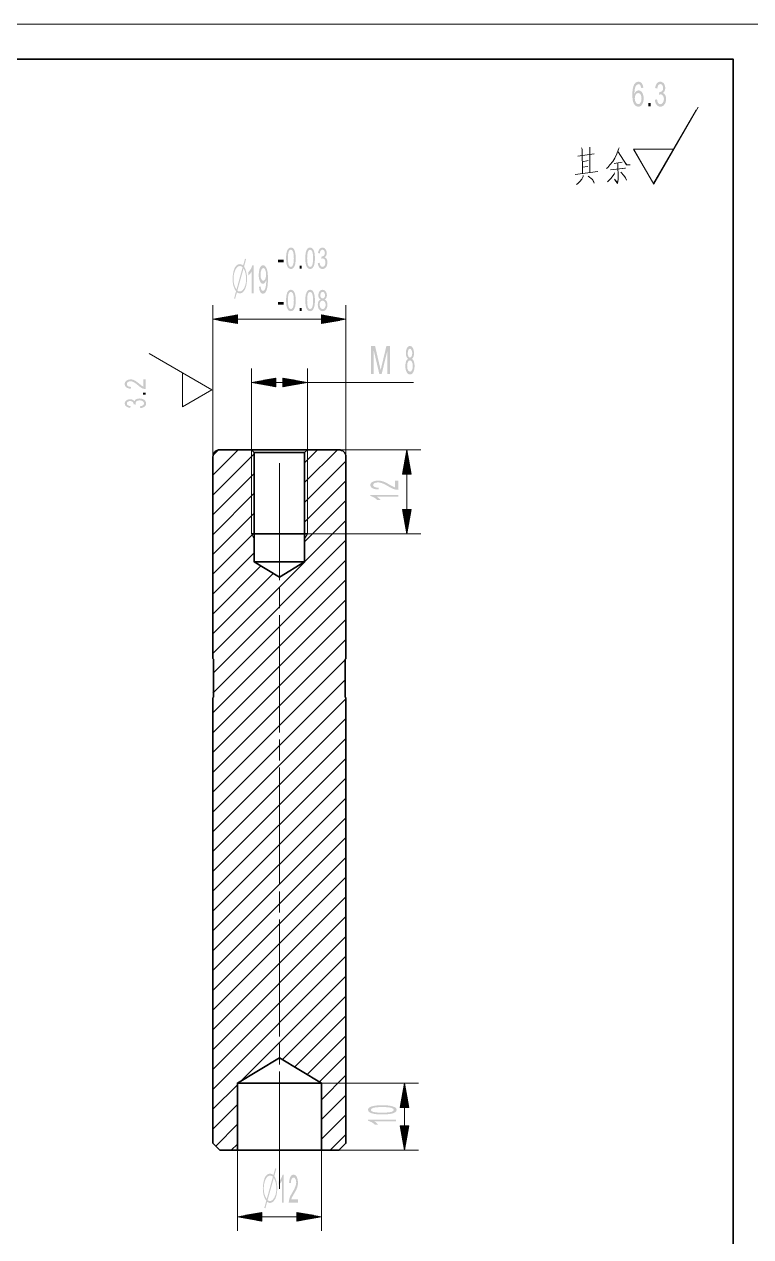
# Model space of a CAD drawing. Header units: millimetres. Extents: x 2819 to 3239, y 1479 to 1776.
# Drawn here: x 2922.3 to 3026, y 1602.5 to 1775.6 of the extents above; entities that cross this region are included whole.
import ezdxf

# ---------------------------------------------------------------- set-up
doc = ezdxf.new("R2010")
doc.units = ezdxf.units.MM
doc.layers.add('PDF_几何图形', color=7, linetype='Continuous')
doc.layers.add('PDF_实体填充', color=7, linetype='Continuous')

msp = doc.modelspace()

# ---------------------------------------------------------------- hatches: boundary and pattern name
at = {"layer": 'PDF_实体填充', "transparency": 33554559}
h = msp.add_hatch(color=256, dxfattribs=at)
h.paths.add_polyline_path([(3010.69, 1766.53), (3010.39, 1766.49), (3010.27, 1766.86), (3010.14, 1767), (3009.97, 1767.05), (3009.72, 1766.93), (3009.59, 1766.75), (3009.5, 1766.5), (3009.45, 1766.28), (3009.42, 1766.01), (3009.41, 1765.69), (3009.53, 1765.9), (3009.68, 1766.04), (3009.84, 1766.13), (3010, 1766.15), (3010.2, 1766.12), (3010.37, 1766.01), (3010.52, 1765.84), (3010.63, 1765.61), (3010.7, 1765.33), (3010.73, 1765.02), (3010.7, 1764.7), (3010.63, 1764.41), (3010.51, 1764.16), (3010.36, 1763.97), (3010.17, 1763.86), (3009.96, 1763.82), (3009.73, 1763.87), (3009.52, 1764), (3009.35, 1764.22), (3009.24, 1764.45), (3009.17, 1764.74), (3009.13, 1765.1), (3009.11, 1765.52), (3009.13, 1765.99), (3009.18, 1766.4), (3009.26, 1766.73), (3009.37, 1767), (3009.54, 1767.22), (3009.75, 1767.35), (3009.99, 1767.4), (3010.25, 1767.34), (3010.46, 1767.17), (3010.61, 1766.89)], flags=0)
h.paths.add_polyline_path([(3009.46, 1765.02), (3009.47, 1764.8), (3009.52, 1764.59), (3009.71, 1764.28), (3009.96, 1764.18), (3010.13, 1764.23), (3010.28, 1764.4), (3010.39, 1764.66), (3010.42, 1764.99), (3010.39, 1765.32), (3010.29, 1765.56), (3010.13, 1765.72), (3009.94, 1765.78), (3009.76, 1765.72), (3009.6, 1765.56), (3009.49, 1765.32)], flags=0)
for points in [[(3012.33, 1764.81), (3012.63, 1764.87), (3012.7, 1764.55), (3012.81, 1764.34), (3012.95, 1764.22), (3013.11, 1764.18), (3013.31, 1764.23), (3013.47, 1764.39), (3013.58, 1764.62), (3013.62, 1764.91), (3013.58, 1765.18), (3013.48, 1765.4), (3013.33, 1765.54), (3013.14, 1765.59), (3012.92, 1765.54), (3012.96, 1765.92), (3013.01, 1765.91), (3013.19, 1765.95), (3013.35, 1766.06), (3013.47, 1766.24), (3013.51, 1766.5), (3013.48, 1766.71), (3013.39, 1766.89), (3013.26, 1767.01), (3013.1, 1767.05), (3012.94, 1767.01), (3012.81, 1766.89), (3012.72, 1766.69), (3012.66, 1766.41), (3012.36, 1766.49), (3012.45, 1766.87), (3012.61, 1767.16), (3012.83, 1767.34), (3013.1, 1767.4), (3013.29, 1767.37), (3013.47, 1767.27), (3013.62, 1767.13), (3013.72, 1766.94), (3013.79, 1766.72), (3013.81, 1766.49), (3013.79, 1766.27), (3013.73, 1766.08), (3013.62, 1765.91), (3013.48, 1765.78), (3013.67, 1765.67), (3013.81, 1765.48), (3013.9, 1765.23), (3013.93, 1764.92), (3013.91, 1764.63), (3013.83, 1764.37), (3013.7, 1764.14), (3013.53, 1763.96), (3013.33, 1763.86), (3013.11, 1763.82), (3012.91, 1763.85), (3012.73, 1763.94), (3012.57, 1764.1), (3012.45, 1764.3), (3012.37, 1764.53)], [(2964.19, 1741.49), (2964.45, 1741.54), (2964.51, 1741.27), (2964.6, 1741.09), (2964.72, 1740.99), (2964.86, 1740.95), (2965.03, 1741), (2965.17, 1741.13), (2965.26, 1741.34), (2965.29, 1741.58), (2965.26, 1741.81), (2965.18, 1742), (2965.05, 1742.12), (2964.88, 1742.16), (2964.7, 1742.12), (2964.73, 1742.45), (2964.77, 1742.44), (2964.93, 1742.47), (2965.07, 1742.56), (2965.17, 1742.72), (2965.2, 1742.94), (2965.17, 1743.13), (2965.1, 1743.28), (2964.99, 1743.38), (2964.86, 1743.41), (2964.72, 1743.38), (2964.6, 1743.28), (2964.52, 1743.11), (2964.48, 1742.87), (2964.22, 1742.94), (2964.3, 1743.26), (2964.43, 1743.51), (2964.62, 1743.66), (2964.85, 1743.71), (2965.01, 1743.69), (2965.17, 1743.61), (2965.29, 1743.48), (2965.39, 1743.32), (2965.44, 1743.13), (2965.46, 1742.93), (2965.45, 1742.75), (2965.39, 1742.58), (2965.3, 1742.44), (2965.17, 1742.33), (2965.34, 1742.23), (2965.46, 1742.07), (2965.54, 1741.85), (2965.57, 1741.59), (2965.54, 1741.34), (2965.48, 1741.12), (2965.37, 1740.92), (2965.22, 1740.77), (2965.05, 1740.68), (2964.86, 1740.65), (2964.69, 1740.67), (2964.53, 1740.75), (2964.4, 1740.88), (2964.3, 1741.06), (2964.23, 1741.26)], [(2955.01, 1737.19), (2954.76, 1737.19), (2954.76, 1740.32), (2954.66, 1740.15), (2954.53, 1739.98), (2954.39, 1739.83), (2954.27, 1739.72), (2954.27, 1740.2), (2954.46, 1740.41), (2954.63, 1740.67), (2954.76, 1740.94), (2954.85, 1741.2), (2955.01, 1741.2)], [(2971.81, 1725.66), (2971.81, 1729.66), (2972.37, 1729.66), (2973.11, 1726.48), (2973.17, 1726.23), (2973.23, 1726.5), (2973.99, 1729.66), (2974.48, 1729.66), (2974.48, 1725.66), (2974.13, 1725.66), (2974.13, 1729), (2973.31, 1725.66), (2972.98, 1725.66), (2972.17, 1729.06), (2972.17, 1725.66)], [(2939.28, 1724.89), (2939.63, 1724.89), (2939.63, 1723.51), (2939.37, 1723.54), (2939.17, 1723.6), (2938.97, 1723.71), (2938.76, 1723.85), (2938.27, 1724.25), (2938.06, 1724.4), (2937.89, 1724.51), (2937.66, 1724.6), (2937.44, 1724.63), (2937.24, 1724.6), (2937.07, 1724.52), (2936.96, 1724.39), (2936.92, 1724.23), (2936.96, 1724.06), (2937.08, 1723.93), (2937.27, 1723.85), (2937.52, 1723.82), (2937.48, 1723.55), (2937.22, 1723.59), (2937.01, 1723.66), (2936.84, 1723.76), (2936.72, 1723.89), (2936.64, 1724.05), (2936.62, 1724.24), (2936.64, 1724.42), (2936.72, 1724.58), (2936.86, 1724.72), (2937.12, 1724.85), (2937.45, 1724.89), (2937.63, 1724.88), (2937.8, 1724.84), (2937.98, 1724.77), (2938.17, 1724.67), (2938.31, 1724.57), (2938.49, 1724.44), (2938.93, 1724.08), (2939.08, 1723.97), (2939.28, 1723.86)], [(2938.84, 1720.79), (2938.79, 1721.05), (2939.06, 1721.11), (2939.24, 1721.2), (2939.34, 1721.32), (2939.38, 1721.46), (2939.33, 1721.63), (2939.2, 1721.77), (2939, 1721.86), (2938.75, 1721.9), (2938.52, 1721.87), (2938.33, 1721.78), (2938.21, 1721.65), (2938.17, 1721.48), (2938.21, 1721.3), (2937.89, 1721.33), (2937.89, 1721.37), (2937.86, 1721.53), (2937.77, 1721.67), (2937.61, 1721.77), (2937.39, 1721.8), (2937.2, 1721.78), (2937.05, 1721.7), (2936.95, 1721.59), (2936.92, 1721.46), (2936.95, 1721.32), (2937.05, 1721.21), (2937.22, 1721.12), (2937.46, 1721.08), (2937.39, 1720.82), (2937.07, 1720.9), (2936.82, 1721.03), (2936.67, 1721.22), (2936.62, 1721.45), (2936.64, 1721.62), (2936.72, 1721.77), (2936.85, 1721.9), (2937.01, 1721.99), (2937.2, 1722.05), (2937.4, 1722.07), (2937.58, 1722.05), (2937.75, 1721.99), (2937.89, 1721.9), (2938, 1721.78), (2938.1, 1721.94), (2938.26, 1722.07), (2938.48, 1722.14), (2938.74, 1722.17), (2938.99, 1722.15), (2939.21, 1722.08), (2939.41, 1721.97), (2939.56, 1721.82), (2939.65, 1721.65), (2939.68, 1721.46), (2939.66, 1721.29), (2939.58, 1721.13), (2939.45, 1721), (2939.27, 1720.9), (2939.07, 1720.83)], [(2975.23, 1710.44), (2975.7, 1710.44), (2975.7, 1709.12), (2975.36, 1709.15), (2975.09, 1709.22), (2974.83, 1709.31), (2974.55, 1709.45), (2973.89, 1709.83), (2973.61, 1709.97), (2973.38, 1710.07), (2973.07, 1710.16), (2972.79, 1710.19), (2972.52, 1710.16), (2972.29, 1710.08), (2972.14, 1709.96), (2972.09, 1709.81), (2972.15, 1709.65), (2972.31, 1709.53), (2972.56, 1709.45), (2972.89, 1709.42), (2972.84, 1709.17), (2972.5, 1709.2), (2972.21, 1709.27), (2971.98, 1709.36), (2971.82, 1709.49), (2971.72, 1709.64), (2971.69, 1709.82), (2971.72, 1710), (2971.83, 1710.15), (2972.01, 1710.27), (2972.36, 1710.4), (2972.8, 1710.44), (2973.03, 1710.43), (2973.27, 1710.39), (2973.51, 1710.33), (2973.76, 1710.23), (2973.95, 1710.14), (2974.18, 1710.01), (2974.77, 1709.67), (2974.97, 1709.57), (2975.23, 1709.46)], [(2975.7, 1708.4), (2975.7, 1708.16), (2972.57, 1708.16), (2972.74, 1708.06), (2972.91, 1707.92), (2973.06, 1707.79), (2973.16, 1707.67), (2972.69, 1707.67), (2972.48, 1707.86), (2972.22, 1708.03), (2971.95, 1708.16), (2971.69, 1708.25), (2971.69, 1708.4)], [(2975.38, 1619.2), (2975.38, 1618.96), (2972.25, 1618.96), (2972.42, 1618.86), (2972.59, 1618.73), (2972.73, 1618.59), (2972.84, 1618.47), (2972.36, 1618.47), (2972.15, 1618.66), (2971.9, 1618.83), (2971.62, 1618.96), (2971.36, 1619.05), (2971.36, 1619.2)], [(2959.33, 1607.34), (2959.08, 1607.34), (2959.08, 1610.47), (2958.98, 1610.3), (2958.85, 1610.13), (2958.71, 1609.98), (2958.59, 1609.87), (2958.59, 1610.35), (2958.78, 1610.56), (2958.95, 1610.82), (2959.08, 1611.09), (2959.17, 1611.35), (2959.33, 1611.35)], [(2961.36, 1607.81), (2961.36, 1607.34), (2960.04, 1607.34), (2960.07, 1607.68), (2960.14, 1607.95), (2960.23, 1608.21), (2960.37, 1608.49), (2960.75, 1609.15), (2960.89, 1609.43), (2960.99, 1609.66), (2961.08, 1609.97), (2961.11, 1610.25), (2961.08, 1610.52), (2961, 1610.74), (2960.88, 1610.9), (2960.73, 1610.95), (2960.57, 1610.89), (2960.45, 1610.73), (2960.37, 1610.48), (2960.34, 1610.14), (2960.09, 1610.2), (2960.12, 1610.54), (2960.19, 1610.83), (2960.28, 1611.06), (2960.41, 1611.22), (2960.56, 1611.32), (2960.74, 1611.35), (2960.92, 1611.32), (2961.07, 1611.21), (2961.19, 1611.03), (2961.32, 1610.68), (2961.36, 1610.24), (2961.35, 1610), (2961.31, 1609.77), (2961.25, 1609.53), (2961.15, 1609.28), (2961.06, 1609.09), (2960.93, 1608.86), (2960.59, 1608.27), (2960.49, 1608.07), (2960.38, 1607.81)]]:
    msp.add_hatch(color=256, dxfattribs=at).paths.add_polyline_path(points)
h = msp.add_hatch(color=256, dxfattribs=at)
h.paths.add_polyline_path([(2959.66, 1742.18), (2959.67, 1742.51), (2959.7, 1742.8), (2959.74, 1743.04), (2959.83, 1743.32), (2959.97, 1743.54), (2960.14, 1743.67), (2960.35, 1743.71), (2960.51, 1743.69), (2960.64, 1743.62), (2960.76, 1743.5), (2960.85, 1743.34), (2960.93, 1743.13), (2960.98, 1742.89), (2961.01, 1742.69), (2961.03, 1742.46), (2961.03, 1742.18), (2961.02, 1741.85), (2961, 1741.57), (2960.96, 1741.33), (2960.86, 1741.04), (2960.73, 1740.83), (2960.56, 1740.69), (2960.35, 1740.65), (2960.16, 1740.69), (2960, 1740.79), (2959.87, 1740.96), (2959.78, 1741.18), (2959.71, 1741.45), (2959.68, 1741.79)], flags=0)
h.paths.add_polyline_path([(2959.93, 1742.18), (2959.94, 1741.74), (2959.98, 1741.42), (2960.05, 1741.2), (2960.18, 1741.01), (2960.35, 1740.95), (2960.51, 1741.01), (2960.64, 1741.2), (2960.71, 1741.42), (2960.75, 1741.74), (2960.77, 1742.18), (2960.75, 1742.62), (2960.71, 1742.95), (2960.64, 1743.17), (2960.51, 1743.35), (2960.34, 1743.41), (2960.18, 1743.36), (2960.06, 1743.19), (2960, 1743.03), (2959.96, 1742.8), (2959.94, 1742.52)], flags=0)
h = msp.add_hatch(color=256, dxfattribs=at)
h.paths.add_polyline_path([(2962.41, 1742.18), (2962.42, 1742.51), (2962.44, 1742.8), (2962.48, 1743.04), (2962.58, 1743.32), (2962.71, 1743.54), (2962.88, 1743.67), (2963.09, 1743.71), (2963.25, 1743.69), (2963.39, 1743.62), (2963.51, 1743.5), (2963.6, 1743.34), (2963.67, 1743.13), (2963.73, 1742.89), (2963.76, 1742.69), (2963.77, 1742.46), (2963.78, 1742.18), (2963.77, 1741.85), (2963.74, 1741.57), (2963.7, 1741.33), (2963.61, 1741.04), (2963.47, 1740.83), (2963.3, 1740.69), (2963.09, 1740.65), (2962.91, 1740.69), (2962.75, 1740.79), (2962.62, 1740.96), (2962.53, 1741.18), (2962.46, 1741.45), (2962.42, 1741.79)], flags=0)
h.paths.add_polyline_path([(2962.67, 1742.18), (2962.69, 1741.74), (2962.73, 1741.42), (2962.79, 1741.2), (2962.93, 1741.01), (2963.09, 1740.95), (2963.26, 1741.01), (2963.39, 1741.2), (2963.46, 1741.42), (2963.5, 1741.74), (2963.51, 1742.18), (2963.5, 1742.62), (2963.46, 1742.95), (2963.39, 1743.17), (2963.26, 1743.35), (2963.09, 1743.41), (2962.93, 1743.36), (2962.81, 1743.19), (2962.75, 1743.03), (2962.71, 1742.8), (2962.68, 1742.52)], flags=0)
h = msp.add_hatch(color=256, dxfattribs=at)
h.paths.add_polyline_path([(2954.05, 1738.71), (2953.97, 1738.25), (2953.85, 1737.87), (2953.68, 1737.56), (2953.49, 1737.34), (2953.28, 1737.21), (2953.05, 1737.17), (2952.93, 1737.18), (2952.78, 1737.24), (2952.69, 1737.29), (2952.64, 1737.32), (2952.38, 1736.39), (2952.24, 1736.47), (2952.51, 1737.48), (2952.34, 1737.76), (2952.2, 1738.07), (2952.1, 1738.43), (2952.04, 1738.82), (2952.02, 1739.24), (2952.03, 1739.51), (2952.06, 1739.78), (2952.14, 1740.27), (2952.26, 1740.66), (2952.41, 1740.96), (2952.59, 1741.17), (2952.81, 1741.3), (2953.06, 1741.35), (2953.16, 1741.34), (2953.27, 1741.3), (2953.39, 1741.26), (2953.52, 1741.16), (2953.8, 1742.13), (2953.95, 1742.05), (2953.66, 1741), (2953.85, 1740.64), (2953.98, 1740.22), (2954.06, 1739.75), (2954.09, 1739.23)], flags=0)
h.paths.add_polyline_path([(2953.59, 1740.75), (2952.71, 1737.58), (2952.84, 1737.47), (2953.03, 1737.44), (2953.27, 1737.49), (2953.48, 1737.66), (2953.68, 1737.94), (2953.83, 1738.31), (2953.92, 1738.74), (2953.95, 1739.22), (2953.93, 1739.65), (2953.86, 1740.05), (2953.75, 1740.42)], flags=0)
h.paths.add_polyline_path([(2953.08, 1741.08), (2952.83, 1741.02), (2952.62, 1740.84), (2952.42, 1740.54), (2952.33, 1740.31), (2952.22, 1739.96), (2952.17, 1739.53), (2952.16, 1739.24), (2952.18, 1738.81), (2952.26, 1738.41), (2952.39, 1738.05), (2952.58, 1737.73), (2953.46, 1740.91), (2953.25, 1741.04)], flags=0)
h = msp.add_hatch(color=256, dxfattribs=at)
h.paths.add_polyline_path([(2955.79, 1738.11), (2956.03, 1738.16), (2956.07, 1737.87), (2956.14, 1737.67), (2956.36, 1737.52), (2956.56, 1737.63), (2956.7, 1737.9), (2956.75, 1738.11), (2956.79, 1738.37), (2956.82, 1738.67), (2956.83, 1738.97), (2956.83, 1739.07), (2956.74, 1738.86), (2956.62, 1738.69), (2956.49, 1738.58), (2956.35, 1738.54), (2956.19, 1738.58), (2956.05, 1738.7), (2955.93, 1738.9), (2955.83, 1739.17), (2955.77, 1739.49), (2955.76, 1739.85), (2955.78, 1740.23), (2955.84, 1740.56), (2955.93, 1740.83), (2956.06, 1741.04), (2956.21, 1741.16), (2956.38, 1741.2), (2956.57, 1741.15), (2956.74, 1740.99), (2956.88, 1740.74), (2956.99, 1740.39), (2957.03, 1740.1), (2957.06, 1739.72), (2957.07, 1739.27), (2957.06, 1738.79), (2957.03, 1738.39), (2956.99, 1738.05), (2956.88, 1737.65), (2956.74, 1737.36), (2956.56, 1737.18), (2956.35, 1737.12), (2956.14, 1737.18), (2955.97, 1737.38), (2955.85, 1737.69)], flags=0)
h.paths.add_polyline_path([(2956.8, 1739.88), (2956.77, 1740.26), (2956.68, 1740.55), (2956.56, 1740.74), (2956.41, 1740.8), (2956.26, 1740.73), (2956.13, 1740.53), (2956.04, 1740.22), (2956.01, 1739.84), (2956.04, 1739.49), (2956.12, 1739.21), (2956.25, 1739.04), (2956.41, 1738.98), (2956.56, 1739.04), (2956.69, 1739.21), (2956.77, 1739.5)], flags=0)
h = msp.add_hatch(color=256, dxfattribs=at)
h.paths.add_polyline_path([(2959.66, 1736.16), (2959.67, 1736.49), (2959.7, 1736.77), (2959.74, 1737.01), (2959.83, 1737.3), (2959.97, 1737.51), (2960.14, 1737.65), (2960.35, 1737.69), (2960.51, 1737.66), (2960.64, 1737.59), (2960.76, 1737.47), (2960.85, 1737.31), (2960.93, 1737.11), (2960.98, 1736.86), (2961.01, 1736.67), (2961.03, 1736.43), (2961.03, 1736.16), (2961.02, 1735.83), (2961, 1735.54), (2960.96, 1735.3), (2960.86, 1735.02), (2960.73, 1734.8), (2960.56, 1734.67), (2960.35, 1734.63), (2960.16, 1734.66), (2960, 1734.76), (2959.87, 1734.94), (2959.78, 1735.15), (2959.71, 1735.43), (2959.68, 1735.76)], flags=0)
h.paths.add_polyline_path([(2959.93, 1736.16), (2959.94, 1735.72), (2959.98, 1735.39), (2960.05, 1735.17), (2960.18, 1734.99), (2960.35, 1734.93), (2960.51, 1734.99), (2960.64, 1735.17), (2960.71, 1735.39), (2960.75, 1735.72), (2960.77, 1736.16), (2960.75, 1736.6), (2960.71, 1736.92), (2960.64, 1737.14), (2960.51, 1737.32), (2960.34, 1737.38), (2960.18, 1737.33), (2960.06, 1737.17), (2960, 1737), (2959.96, 1736.78), (2959.94, 1736.5)], flags=0)
h = msp.add_hatch(color=256, dxfattribs=at)
h.paths.add_polyline_path([(2962.41, 1736.16), (2962.42, 1736.49), (2962.44, 1736.77), (2962.48, 1737.01), (2962.58, 1737.3), (2962.71, 1737.51), (2962.88, 1737.65), (2963.09, 1737.69), (2963.25, 1737.66), (2963.39, 1737.59), (2963.51, 1737.47), (2963.6, 1737.31), (2963.67, 1737.11), (2963.73, 1736.86), (2963.76, 1736.67), (2963.77, 1736.43), (2963.78, 1736.16), (2963.77, 1735.83), (2963.74, 1735.54), (2963.7, 1735.3), (2963.61, 1735.02), (2963.47, 1734.8), (2963.3, 1734.67), (2963.09, 1734.63), (2962.91, 1734.66), (2962.75, 1734.76), (2962.62, 1734.94), (2962.53, 1735.15), (2962.46, 1735.43), (2962.42, 1735.76)], flags=0)
h.paths.add_polyline_path([(2962.67, 1736.16), (2962.69, 1735.72), (2962.73, 1735.39), (2962.79, 1735.17), (2962.93, 1734.99), (2963.09, 1734.93), (2963.26, 1734.99), (2963.39, 1735.17), (2963.46, 1735.39), (2963.5, 1735.72), (2963.51, 1736.16), (2963.5, 1736.6), (2963.46, 1736.92), (2963.39, 1737.14), (2963.26, 1737.32), (2963.09, 1737.38), (2962.93, 1737.33), (2962.81, 1737.17), (2962.75, 1737), (2962.71, 1736.78), (2962.68, 1736.5)], flags=0)
h = msp.add_hatch(color=256, dxfattribs=at)
h.paths.add_polyline_path([(2964.59, 1736.3), (2964.45, 1736.41), (2964.35, 1736.54), (2964.29, 1736.71), (2964.27, 1736.92), (2964.31, 1737.22), (2964.44, 1737.47), (2964.63, 1737.63), (2964.88, 1737.69), (2965.12, 1737.63), (2965.32, 1737.46), (2965.44, 1737.21), (2965.49, 1736.91), (2965.47, 1736.71), (2965.41, 1736.54), (2965.31, 1736.41), (2965.18, 1736.3), (2965.35, 1736.19), (2965.47, 1736.01), (2965.55, 1735.79), (2965.57, 1735.53), (2965.55, 1735.29), (2965.49, 1735.08), (2965.38, 1734.89), (2965.24, 1734.74), (2965.07, 1734.66), (2964.88, 1734.63), (2964.69, 1734.66), (2964.52, 1734.74), (2964.38, 1734.89), (2964.27, 1735.08), (2964.21, 1735.3), (2964.19, 1735.54), (2964.21, 1735.81), (2964.29, 1736.03), (2964.42, 1736.2)], flags=0)
h.paths.add_polyline_path([(2964.54, 1736.93), (2964.56, 1736.73), (2964.63, 1736.58), (2964.74, 1736.48), (2964.88, 1736.45), (2965.02, 1736.48), (2965.12, 1736.58), (2965.2, 1736.73), (2965.22, 1736.91), (2965.2, 1737.09), (2965.12, 1737.25), (2965.01, 1737.35), (2964.88, 1737.39), (2964.74, 1737.35), (2964.63, 1737.25)], flags=0)
h.paths.add_polyline_path([(2964.45, 1735.54), (2964.5, 1735.24), (2964.66, 1735.01), (2964.88, 1734.93), (2965.05, 1734.97), (2965.19, 1735.1), (2965.28, 1735.29), (2965.31, 1735.53), (2965.28, 1735.77), (2965.18, 1735.97), (2965.04, 1736.1), (2964.87, 1736.14), (2964.71, 1736.1), (2964.57, 1735.97), (2964.48, 1735.78)], flags=0)
h = msp.add_hatch(color=256, dxfattribs=at)
h.paths.add_polyline_path([(2977.07, 1727.83), (2976.94, 1727.96), (2976.85, 1728.15), (2976.79, 1728.37), (2976.77, 1728.64), (2976.81, 1729.04), (2976.93, 1729.38), (2977.11, 1729.6), (2977.35, 1729.67), (2977.59, 1729.6), (2977.77, 1729.37), (2977.89, 1729.03), (2977.93, 1728.63), (2977.91, 1728.37), (2977.86, 1728.14), (2977.76, 1727.96), (2977.64, 1727.83), (2977.8, 1727.67), (2977.91, 1727.44), (2977.99, 1727.15), (2978.01, 1726.8), (2977.99, 1726.48), (2977.93, 1726.19), (2977.83, 1725.94), (2977.7, 1725.74), (2977.54, 1725.63), (2977.35, 1725.59), (2977.17, 1725.63), (2977.01, 1725.74), (2976.88, 1725.94), (2976.77, 1726.19), (2976.71, 1726.48), (2976.69, 1726.81), (2976.72, 1727.17), (2976.79, 1727.47), (2976.91, 1727.69)], flags=0)
h.paths.add_polyline_path([(2977.03, 1728.66), (2977.05, 1728.4), (2977.12, 1728.19), (2977.22, 1728.06), (2977.35, 1728.01), (2977.48, 1728.06), (2977.59, 1728.19), (2977.65, 1728.39), (2977.68, 1728.63), (2977.65, 1728.88), (2977.58, 1729.08), (2977.48, 1729.22), (2977.35, 1729.27), (2977.22, 1729.22), (2977.12, 1729.09)], flags=0)
h.paths.add_polyline_path([(2976.95, 1726.81), (2977, 1726.4), (2977.14, 1726.1), (2977.36, 1725.99), (2977.52, 1726.05), (2977.65, 1726.22), (2977.73, 1726.48), (2977.76, 1726.79), (2977.73, 1727.12), (2977.64, 1727.38), (2977.51, 1727.56), (2977.35, 1727.61), (2977.19, 1727.56), (2977.06, 1727.38), (2976.97, 1727.13)], flags=0)
h = msp.add_hatch(color=256, dxfattribs=at)
h.paths.add_polyline_path([(2973.4, 1619.95), (2972.96, 1619.96), (2972.58, 1619.99), (2972.26, 1620.03), (2971.88, 1620.12), (2971.6, 1620.24), (2971.42, 1620.41), (2971.36, 1620.61), (2971.39, 1620.76), (2971.49, 1620.89), (2971.65, 1621), (2971.87, 1621.09), (2972.14, 1621.16), (2972.46, 1621.21), (2972.72, 1621.24), (2973.04, 1621.25), (2973.4, 1621.26), (2973.84, 1621.25), (2974.22, 1621.23), (2974.54, 1621.18), (2974.92, 1621.09), (2975.21, 1620.97), (2975.39, 1620.81), (2975.45, 1620.61), (2975.4, 1620.43), (2975.26, 1620.27), (2975.03, 1620.15), (2974.74, 1620.06), (2974.37, 1620), (2973.93, 1619.97)], flags=0)
h.paths.add_polyline_path([(2973.4, 1620.21), (2973.99, 1620.22), (2974.43, 1620.26), (2974.72, 1620.32), (2974.96, 1620.45), (2975.04, 1620.61), (2974.96, 1620.76), (2974.71, 1620.89), (2974.42, 1620.95), (2973.99, 1620.99), (2973.4, 1621), (2972.82, 1620.99), (2972.38, 1620.95), (2972.09, 1620.89), (2971.85, 1620.76), (2971.77, 1620.6), (2971.84, 1620.45), (2972.05, 1620.33), (2972.28, 1620.28), (2972.57, 1620.24), (2972.95, 1620.21)], flags=0)
h = msp.add_hatch(color=256, dxfattribs=at)
h.paths.add_polyline_path([(2958.37, 1608.86), (2958.29, 1608.4), (2958.17, 1608.02), (2958, 1607.71), (2957.8, 1607.49), (2957.59, 1607.36), (2957.37, 1607.32), (2957.25, 1607.33), (2957.1, 1607.39), (2957.01, 1607.44), (2956.96, 1607.47), (2956.7, 1606.54), (2956.55, 1606.62), (2956.83, 1607.62), (2956.66, 1607.9), (2956.52, 1608.22), (2956.42, 1608.57), (2956.36, 1608.96), (2956.34, 1609.39), (2956.35, 1609.66), (2956.38, 1609.93), (2956.46, 1610.42), (2956.58, 1610.81), (2956.73, 1611.11), (2956.91, 1611.32), (2957.13, 1611.45), (2957.38, 1611.5), (2957.48, 1611.49), (2957.59, 1611.45), (2957.71, 1611.41), (2957.84, 1611.31), (2958.12, 1612.28), (2958.27, 1612.2), (2957.98, 1611.15), (2958.17, 1610.78), (2958.3, 1610.37), (2958.38, 1609.9), (2958.41, 1609.38)], flags=0)
h.paths.add_polyline_path([(2957.91, 1610.9), (2957.03, 1607.73), (2957.16, 1607.62), (2957.35, 1607.58), (2957.59, 1607.64), (2957.8, 1607.81), (2957.99, 1608.09), (2958.15, 1608.46), (2958.24, 1608.89), (2958.27, 1609.37), (2958.25, 1609.8), (2958.18, 1610.2), (2958.07, 1610.57)], flags=0)
h.paths.add_polyline_path([(2957.4, 1611.23), (2957.15, 1611.17), (2956.93, 1610.99), (2956.74, 1610.69), (2956.65, 1610.46), (2956.54, 1610.11), (2956.49, 1609.68), (2956.47, 1609.39), (2956.5, 1608.96), (2956.58, 1608.56), (2956.71, 1608.2), (2956.9, 1607.88), (2957.78, 1611.06), (2957.57, 1611.19)], flags=0)

# ---------------------------------------------------------------- linework, layer by layer
at = {"layer": 'PDF_几何图形', "lineweight": 15}
for points in [[(2818.52, 1478.6), (3028.52, 1478.6), (3028.52, 1775.6), (2818.52, 1775.6)], [(2952.67, 1734.09), (2952.71, 1734.09)], [(2952.67, 1732.87), (2952.71, 1732.87)], [(2964.75, 1734.09), (2964.71, 1734.09)], [(2964.75, 1732.87), (2964.71, 1732.87)], [(2958.17, 1725.07), (2958.21, 1725.07)], [(2962.71, 1724.46), (2959.21, 1725.07), (2959.21, 1723.84)], [(2959.25, 1725.07), (2959.21, 1725.07)], [(2962.71, 1724.46), (2959.21, 1724.46)], [(2958.17, 1723.85), (2958.21, 1723.85)], [(2959.25, 1723.85), (2959.21, 1723.85)], [(2976.29, 1711.38), (2976.29, 1711.34)], [(2977.51, 1711.38), (2977.51, 1711.34)], [(2976.9, 1702.84), (2977.52, 1706.34), (2976.29, 1706.34)], [(2976.29, 1706.29), (2976.29, 1706.34)], [(2977.51, 1706.29), (2977.51, 1706.34)], [(2975.97, 1620.98), (2975.97, 1620.94)], [(2977.19, 1620.98), (2977.19, 1620.94)], [(2975.97, 1618.29), (2975.97, 1618.34)], [(2977.19, 1618.29), (2977.19, 1618.34)], [(2956.17, 1605.95), (2956.21, 1605.95)], [(2956.17, 1604.73), (2956.21, 1604.73)], [(2961.25, 1605.95), (2961.21, 1605.95)], [(2961.25, 1604.73), (2961.21, 1604.73)]]:
    msp.add_lwpolyline(points, close=True, dxfattribs=at)
at = {"layer": 'PDF_几何图形', "lineweight": 35}
for points in [[(3023.52, 1483.6), (3023.52, 1770.6), (2843.52, 1770.6), (2843.52, 1483.6)], [(2955.11, 1714.44), (2954.71, 1714.84), (2954.83, 1714.84), (2955.17, 1714.84), (2955.72, 1714.84), (2956.44, 1714.84), (2957.29, 1714.84), (2958.23, 1714.84), (2959.19, 1714.84), (2960.13, 1714.84), (2960.98, 1714.84), (2961.71, 1714.84), (2962.25, 1714.84), (2962.6, 1714.84), (2962.71, 1714.84), (2962.31, 1714.44), (2962.21, 1714.44), (2961.9, 1714.44), (2961.41, 1714.44), (2960.76, 1714.44), (2959.99, 1714.44), (2959.15, 1714.44), (2958.28, 1714.44), (2957.44, 1714.44), (2956.67, 1714.44), (2956.02, 1714.44), (2955.52, 1714.44), (2955.22, 1714.44), (2955.11, 1714.44), (2955.11, 1698.84)], [(2962.31, 1698.84), (2962.31, 1714.44)], [(2954.71, 1702.84), (2955.11, 1702.84), (2962.31, 1702.84), (2962.71, 1702.84)], [(2952.71, 1624.44), (2952.71, 1614.84)]]:
    msp.add_lwpolyline(points, dxfattribs=at)
at = {"layer": 'PDF_几何图形', "lineweight": 15}
for points in [[(3018.53, 1763.76), (3012.18, 1752.76), (3009.29, 1757.76), (3015.06, 1757.76)], [(3018.21, 1763.35), (3012.15, 1752.85), (3009.32, 1757.76), (3014.99, 1757.76)], [(3001.32, 1756.77), (3003.68, 1757.08)], [(3001.87, 1757.95), (3001.92, 1757.75), (3001.98, 1754.32)], [(3003.02, 1758.07), (3003.05, 1757.95), (3003.02, 1754.44)], [(3007.21, 1757.95), (3007.15, 1757.75), (3006.9, 1757.08), (3006.63, 1756.49), (3006.3, 1755.98), (3005.91, 1755.54), (3005.61, 1755.15), (3005.44, 1754.99)], [(3007.1, 1757.4), (3008.28, 1755.51), (3008.78, 1755.51), (3008.28, 1755.58), (3008.03, 1755.9)], [(3001.98, 1755.94), (3002.78, 1756.14)], [(3007.65, 1755.9), (3006.49, 1755.7)], [(3007.04, 1755.78), (3007.07, 1753.5), (3007.04, 1753.14), (3006.99, 1752.87), (3006.57, 1753.46), (3006.99, 1752.95)], [(3000.93, 1754.13), (3004.18, 1754.56)], [(3002.11, 1754.01), (3002.11, 1753.85), (3001.89, 1753.46), (3001.62, 1753.14), (3001.34, 1752.87), (3001.15, 1752.71)], [(3001.95, 1755.19), (3002.75, 1755.27)], [(3002.8, 1753.93), (3003.41, 1753.42), (3003.63, 1753.1), (3003.68, 1752.91), (3003.49, 1753.3)], [(3006.55, 1754.4), (3006.49, 1754.17), (3006.05, 1753.58), (3005.55, 1753.1)], [(3005.99, 1754.8), (3008.12, 1755.03), (3008.03, 1755.07), (3007.73, 1754.99)], [(3007.45, 1754.48), (3007.9, 1754.01), (3008.14, 1753.69), (3008.28, 1753.34), (3008.09, 1753.73)], [(2949.21, 1713.84), (2949.21, 1735.48)], [(2968.21, 1713.84), (2968.21, 1735.48)], [(2968.21, 1733.48), (2964.71, 1733.48), (2968.21, 1733.48), (2964.71, 1732.86), (2964.71, 1734.09), (2968.21, 1733.48), (2949.21, 1733.48), (2952.71, 1732.86), (2952.71, 1734.09), (2949.21, 1733.48), (2952.71, 1733.48), (2949.21, 1733.48)], [(2952.71, 1733.53), (2949.5, 1733.53)], [(2952.71, 1733.43), (2949.5, 1733.43)], [(2952.71, 1733.58), (2949.79, 1733.58)], [(2952.71, 1733.38), (2949.79, 1733.38)], [(2952.71, 1733.63), (2950.08, 1733.63)], [(2952.71, 1733.32), (2950.08, 1733.32)], [(2952.71, 1733.68), (2950.36, 1733.68)], [(2952.71, 1733.27), (2950.36, 1733.27)], [(2952.71, 1733.73), (2950.65, 1733.73)], [(2952.71, 1733.22), (2950.65, 1733.22)], [(2952.71, 1733.78), (2950.94, 1733.78)], [(2952.71, 1733.17), (2950.94, 1733.17)], [(2952.71, 1733.83), (2951.23, 1733.83)], [(2952.71, 1733.12), (2951.23, 1733.12)], [(2952.71, 1733.88), (2951.52, 1733.88)], [(2952.71, 1733.07), (2951.52, 1733.07)], [(2952.71, 1733.93), (2951.8, 1733.93)], [(2952.71, 1733.02), (2951.8, 1733.02)], [(2952.71, 1733.99), (2952.09, 1733.99)], [(2952.71, 1732.97), (2952.09, 1732.97)], [(2952.71, 1734.04), (2952.38, 1734.04)], [(2952.71, 1732.92), (2952.38, 1732.92)], [(2964.71, 1734.04), (2965.04, 1734.04)], [(2964.71, 1733.99), (2965.33, 1733.99)], [(2964.71, 1733.93), (2965.62, 1733.93)], [(2964.71, 1733.88), (2965.91, 1733.88)], [(2964.71, 1733.83), (2966.2, 1733.83)], [(2964.71, 1733.78), (2966.48, 1733.78)], [(2964.71, 1733.73), (2966.77, 1733.73)], [(2964.71, 1733.68), (2967.06, 1733.68)], [(2964.71, 1733.63), (2967.35, 1733.63)], [(2964.71, 1733.58), (2967.64, 1733.58)], [(2964.71, 1733.53), (2967.92, 1733.53)], [(2964.71, 1733.43), (2967.92, 1733.43)], [(2964.71, 1733.38), (2967.64, 1733.38)], [(2964.71, 1733.32), (2967.35, 1733.32)], [(2964.71, 1733.27), (2967.06, 1733.27)], [(2964.71, 1733.22), (2966.77, 1733.22)], [(2964.71, 1733.17), (2966.48, 1733.17)], [(2964.71, 1733.12), (2966.2, 1733.12)], [(2964.71, 1733.07), (2965.91, 1733.07)], [(2964.71, 1733.02), (2965.62, 1733.02)], [(2964.71, 1732.97), (2965.33, 1732.97)], [(2964.71, 1732.92), (2965.04, 1732.92)], [(2940.09, 1728.58), (2949.08, 1723.39), (2944.88, 1720.96), (2944.88, 1725.82)], [(2954.71, 1726.46), (2954.71, 1714.84), (2954.71, 1702.84), (2955.11, 1702.14)], [(2962.71, 1726.46), (2962.71, 1714.84), (2962.71, 1702.84), (2962.31, 1702.14)], [(2954.71, 1724.46), (2958.21, 1724.46), (2954.71, 1724.46), (2958.21, 1725.07), (2958.21, 1723.84), (2954.71, 1724.46), (2977.85, 1724.46)], [(2958.21, 1724.51), (2955, 1724.51)], [(2958.21, 1724.41), (2955, 1724.41)], [(2958.21, 1724.56), (2955.29, 1724.56)], [(2958.21, 1724.36), (2955.29, 1724.36)], [(2958.21, 1724.61), (2955.58, 1724.61)], [(2958.21, 1724.3), (2955.58, 1724.3)], [(2958.21, 1724.66), (2955.86, 1724.66)], [(2958.21, 1724.25), (2955.86, 1724.25)], [(2958.21, 1724.71), (2956.15, 1724.71)], [(2958.21, 1724.2), (2956.15, 1724.2)], [(2958.21, 1724.76), (2956.44, 1724.76)], [(2958.21, 1724.15), (2956.44, 1724.15)], [(2958.21, 1724.81), (2956.73, 1724.81)], [(2958.21, 1724.86), (2957.02, 1724.86)], [(2958.21, 1724.91), (2957.3, 1724.91)], [(2958.21, 1724.96), (2957.59, 1724.96)], [(2958.21, 1725.02), (2957.88, 1725.02)], [(2959.21, 1725.02), (2959.54, 1725.02)], [(2959.21, 1724.96), (2959.83, 1724.96)], [(2959.21, 1724.91), (2960.12, 1724.91)], [(2959.21, 1724.86), (2960.41, 1724.86)], [(2959.21, 1724.81), (2960.7, 1724.81)], [(2959.21, 1724.76), (2960.98, 1724.76)], [(2959.21, 1724.71), (2961.27, 1724.71)], [(2959.21, 1724.66), (2961.56, 1724.66)], [(2959.21, 1724.61), (2961.85, 1724.61)], [(2959.21, 1724.56), (2962.14, 1724.56)], [(2959.21, 1724.51), (2962.42, 1724.51)], [(2959.21, 1724.41), (2962.42, 1724.41)], [(2959.21, 1724.36), (2962.14, 1724.36)], [(2959.21, 1724.3), (2961.85, 1724.3)], [(2959.21, 1724.25), (2961.56, 1724.25)], [(2959.21, 1724.2), (2961.27, 1724.2)], [(2959.21, 1724.15), (2960.98, 1724.15)], [(2958.21, 1724.1), (2956.73, 1724.1)], [(2958.21, 1724.05), (2957.02, 1724.05)], [(2958.21, 1724), (2957.3, 1724)], [(2958.21, 1723.95), (2957.59, 1723.95)], [(2958.21, 1723.9), (2957.88, 1723.9)], [(2959.21, 1724.1), (2960.7, 1724.1)], [(2959.21, 1724.05), (2960.41, 1724.05)], [(2959.21, 1724), (2960.12, 1724)], [(2959.21, 1723.95), (2959.83, 1723.95)], [(2959.21, 1723.9), (2959.54, 1723.9)], [(2949.22, 1711.22), (2952.84, 1714.84)], [(2949.23, 1708.4), (2955.11, 1714.28)], [(2949.24, 1714.07), (2949.98, 1714.81)], [(2962.31, 1710.17), (2966.98, 1714.84)], [(2962.31, 1713), (2964.15, 1714.84)], [(2962.71, 1714.84), (2978.9, 1714.84)], [(2976.9, 1702.84), (2976.9, 1706.34), (2976.9, 1702.84), (2976.9, 1714.84), (2976.29, 1711.34), (2977.52, 1711.34), (2976.9, 1714.84), (2976.9, 1711.34), (2976.9, 1714.84)], [(2976.75, 1711.34), (2976.75, 1713.97)], [(2976.8, 1711.34), (2976.8, 1714.26)], [(2976.85, 1711.34), (2976.85, 1714.55)], [(2976.95, 1711.34), (2976.95, 1714.55)], [(2977, 1711.34), (2977, 1714.26)], [(2977.05, 1711.34), (2977.05, 1713.97)], [(2958.71, 1712.94), (2958.71, 1711.44), (2958.71, 1709.94), (2958.71, 1696.22)], [(2962.31, 1707.34), (2968.21, 1713.24)], [(2976.45, 1711.34), (2976.45, 1712.24)], [(2976.5, 1711.34), (2976.5, 1712.53)], [(2976.55, 1711.34), (2976.55, 1712.82)], [(2976.6, 1711.34), (2976.6, 1713.11)], [(2976.65, 1711.34), (2976.65, 1713.4)], [(2976.7, 1711.34), (2976.7, 1713.68)], [(2977.11, 1711.34), (2977.11, 1713.68)], [(2977.16, 1711.34), (2977.16, 1713.4)], [(2977.21, 1711.34), (2977.21, 1713.11)], [(2977.26, 1711.34), (2977.26, 1712.82)], [(2977.31, 1711.34), (2977.31, 1712.53)], [(2977.36, 1711.34), (2977.36, 1712.24)], [(2949.24, 1705.58), (2955.11, 1711.45)], [(2962.31, 1704.51), (2968.21, 1710.41)], [(2976.34, 1711.34), (2976.34, 1711.67)], [(2976.39, 1711.34), (2976.39, 1711.96)], [(2977.41, 1711.34), (2977.41, 1711.96)], [(2977.46, 1711.34), (2977.46, 1711.67)], [(2949.25, 1702.76), (2955.11, 1708.63)], [(2962.31, 1701.68), (2968.21, 1707.58)], [(2949.26, 1699.94), (2955.11, 1705.8)], [(2976.34, 1706.34), (2976.34, 1706.01)], [(2976.39, 1706.34), (2976.39, 1705.72)], [(2976.45, 1706.34), (2976.45, 1705.43)], [(2976.5, 1706.34), (2976.5, 1705.14)], [(2976.55, 1706.34), (2976.55, 1704.85)], [(2976.6, 1706.34), (2976.6, 1704.57)], [(2976.65, 1706.34), (2976.65, 1704.28)], [(2976.7, 1706.34), (2976.7, 1703.99)], [(2976.75, 1706.34), (2976.75, 1703.7)], [(2976.8, 1706.34), (2976.8, 1703.41)], [(2976.85, 1706.34), (2976.85, 1703.12)], [(2976.95, 1706.34), (2976.95, 1703.12)], [(2977, 1706.34), (2977, 1703.41)], [(2977.05, 1706.34), (2977.05, 1703.7)], [(2977.11, 1706.34), (2977.11, 1703.99)], [(2977.16, 1706.34), (2977.16, 1704.28)], [(2977.21, 1706.34), (2977.21, 1704.57)], [(2977.26, 1706.34), (2977.26, 1704.85)], [(2977.31, 1706.34), (2977.31, 1705.14)], [(2977.36, 1706.34), (2977.36, 1705.43)], [(2977.41, 1706.34), (2977.41, 1705.72)], [(2977.46, 1706.34), (2977.46, 1706.01)], [(2962.31, 1698.85), (2968.21, 1704.75)], [(2949.27, 1697.13), (2955.11, 1702.97)], [(2949.28, 1682.99), (2968.21, 1701.93)], [(2962.71, 1702.84), (2978.9, 1702.84)], [(2949.28, 1694.31), (2955.11, 1700.14)], [(2949.22, 1680.11), (2968.21, 1699.1)], [(2949.29, 1691.49), (2956.06, 1698.26)], [(2949.31, 1685.85), (2962.27, 1698.81)], [(2949.3, 1688.67), (2957.83, 1697.2)], [(2949.21, 1677.27), (2968.21, 1696.27)], [(2958.71, 1695.22), (2958.71, 1692.22)], [(2949.21, 1674.44), (2968.21, 1693.44)], [(2949.21, 1671.61), (2968.21, 1690.61)], [(2958.71, 1691.22), (2958.71, 1674.5)], [(2949.21, 1668.78), (2968.21, 1687.78)], [(2949.21, 1665.96), (2968.21, 1684.95)], [(2949.21, 1663.13), (2968.16, 1682.07)], [(2949.21, 1660.3), (2968.11, 1679.2)], [(2949.21, 1657.47), (2968.12, 1676.38)], [(2949.21, 1654.64), (2968.12, 1673.55)], [(2958.71, 1673.5), (2958.71, 1670.5)], [(2949.21, 1651.81), (2968.13, 1670.73)], [(2958.71, 1669.5), (2958.71, 1652.78)], [(2949.21, 1648.98), (2968.13, 1667.9)], [(2949.21, 1646.16), (2968.13, 1665.08)], [(2949.21, 1643.33), (2968.14, 1662.26)], [(2949.21, 1640.5), (2968.14, 1659.43)], [(2949.21, 1637.67), (2968.15, 1656.61)], [(2949.21, 1634.84), (2968.15, 1653.78)], [(2958.71, 1651.78), (2958.71, 1648.78)], [(2949.21, 1632.01), (2968.16, 1650.96)], [(2949.21, 1629.19), (2968.16, 1648.14)], [(2958.71, 1647.78), (2958.71, 1631.06)], [(2949.21, 1626.36), (2968.17, 1645.31)], [(2949.21, 1623.53), (2968.17, 1642.49)], [(2953.31, 1624.79), (2968.17, 1639.66)], [(2959.13, 1627.79), (2968.18, 1636.84)], [(2960.9, 1626.73), (2968.18, 1634.02)], [(2962.66, 1625.67), (2968.19, 1631.19)], [(2958.71, 1630.06), (2958.71, 1627.06)], [(2964.43, 1624.61), (2968.19, 1628.37)], [(2958.71, 1626.06), (2958.71, 1612.34), (2958.71, 1610.84), (2958.71, 1609.34)], [(2964.71, 1622.06), (2968.2, 1625.54)], [(2949.21, 1620.7), (2952.71, 1624.2)], [(2964.71, 1624.44), (2978.58, 1624.44)], [(2976.58, 1624.44), (2976.58, 1620.94), (2976.58, 1624.44), (2977.19, 1620.94), (2975.96, 1620.94), (2976.58, 1624.44), (2976.58, 1614.84), (2977.19, 1618.34), (2975.96, 1618.34), (2976.58, 1614.84), (2976.58, 1618.34), (2976.58, 1614.84)], [(2976.48, 1620.94), (2976.48, 1623.86)], [(2976.53, 1620.94), (2976.53, 1624.15)], [(2976.63, 1620.94), (2976.63, 1624.15)], [(2976.68, 1620.94), (2976.68, 1623.86)], [(2964.71, 1619.23), (2968.2, 1622.72)], [(2976.17, 1620.94), (2976.17, 1622.13)], [(2976.22, 1620.94), (2976.22, 1622.42)], [(2976.27, 1620.94), (2976.27, 1622.71)], [(2976.32, 1620.94), (2976.32, 1623)], [(2976.37, 1620.94), (2976.37, 1623.29)], [(2976.42, 1620.94), (2976.42, 1623.57)], [(2976.73, 1620.94), (2976.73, 1623.57)], [(2976.78, 1620.94), (2976.78, 1623.29)], [(2976.83, 1620.94), (2976.83, 1623)], [(2976.88, 1620.94), (2976.88, 1622.71)], [(2976.93, 1620.94), (2976.93, 1622.42)], [(2976.98, 1620.94), (2976.98, 1622.13)], [(2949.21, 1617.87), (2952.71, 1621.37)], [(2976.02, 1620.94), (2976.02, 1621.27)], [(2976.07, 1620.94), (2976.07, 1621.56)], [(2976.12, 1620.94), (2976.12, 1621.84)], [(2977.03, 1620.94), (2977.03, 1621.84)], [(2977.08, 1620.94), (2977.08, 1621.56)], [(2977.14, 1620.94), (2977.14, 1621.27)], [(2949.61, 1615.44), (2952.71, 1618.54)], [(2964.71, 1616.4), (2968.21, 1619.9)], [(2965.98, 1614.84), (2968.21, 1617.07)], [(2976.02, 1618.34), (2976.02, 1618.01)], [(2976.07, 1618.34), (2976.07, 1617.72)], [(2976.12, 1618.34), (2976.12, 1617.43)], [(2976.17, 1618.34), (2976.17, 1617.14)], [(2976.22, 1618.34), (2976.22, 1616.85)], [(2976.27, 1618.34), (2976.27, 1616.57)], [(2976.32, 1618.34), (2976.32, 1616.28)], [(2976.37, 1618.34), (2976.37, 1615.99)], [(2976.42, 1618.34), (2976.42, 1615.7)], [(2976.48, 1618.34), (2976.48, 1615.41)], [(2976.53, 1618.34), (2976.53, 1615.12)], [(2976.63, 1618.34), (2976.63, 1615.12)], [(2976.68, 1618.34), (2976.68, 1615.41)], [(2976.73, 1618.34), (2976.73, 1615.7)], [(2976.78, 1618.34), (2976.78, 1615.99)], [(2976.83, 1618.34), (2976.83, 1616.28)], [(2976.88, 1618.34), (2976.88, 1616.57)], [(2976.93, 1618.34), (2976.93, 1616.85)], [(2976.98, 1618.34), (2976.98, 1617.14)], [(2977.03, 1618.34), (2977.03, 1617.43)], [(2977.08, 1618.34), (2977.08, 1617.72)], [(2977.14, 1618.34), (2977.14, 1618.01)], [(2951.83, 1614.84), (2952.71, 1615.72)], [(2952.71, 1614.84), (2952.71, 1603.34)], [(2964.71, 1614.84), (2964.71, 1603.34)], [(2967.21, 1614.84), (2978.58, 1614.84)], [(2952.71, 1605.34), (2956.21, 1605.34), (2952.71, 1605.34), (2956.21, 1605.96), (2956.21, 1604.73), (2952.71, 1605.34), (2964.71, 1605.34), (2961.21, 1605.96), (2961.21, 1604.73), (2964.71, 1605.34), (2961.21, 1605.34), (2964.71, 1605.34)], [(2956.21, 1605.39), (2953, 1605.39)], [(2956.21, 1605.29), (2953, 1605.29)], [(2956.21, 1605.44), (2953.29, 1605.44)], [(2956.21, 1605.24), (2953.29, 1605.24)], [(2956.21, 1605.5), (2953.58, 1605.5)], [(2956.21, 1605.19), (2953.58, 1605.19)], [(2956.21, 1605.55), (2953.86, 1605.55)], [(2956.21, 1605.14), (2953.86, 1605.14)], [(2956.21, 1605.6), (2954.15, 1605.6)], [(2956.21, 1605.09), (2954.15, 1605.09)], [(2956.21, 1605.65), (2954.44, 1605.65)], [(2956.21, 1605.04), (2954.44, 1605.04)], [(2956.21, 1605.7), (2954.73, 1605.7)], [(2956.21, 1604.99), (2954.73, 1604.99)], [(2956.21, 1605.75), (2955.02, 1605.75)], [(2956.21, 1604.94), (2955.02, 1604.94)], [(2956.21, 1605.8), (2955.3, 1605.8)], [(2956.21, 1604.89), (2955.3, 1604.89)], [(2956.21, 1605.85), (2955.59, 1605.85)], [(2956.21, 1604.83), (2955.59, 1604.83)], [(2956.21, 1605.9), (2955.88, 1605.9)], [(2956.21, 1604.78), (2955.88, 1604.78)], [(2961.21, 1605.9), (2961.54, 1605.9)], [(2961.21, 1605.85), (2961.83, 1605.85)], [(2961.21, 1605.8), (2962.12, 1605.8)], [(2961.21, 1605.75), (2962.41, 1605.75)], [(2961.21, 1605.7), (2962.7, 1605.7)], [(2961.21, 1605.65), (2962.98, 1605.65)], [(2961.21, 1605.6), (2963.27, 1605.6)], [(2961.21, 1605.55), (2963.56, 1605.55)], [(2961.21, 1605.5), (2963.85, 1605.5)], [(2961.21, 1605.44), (2964.14, 1605.44)], [(2961.21, 1605.39), (2964.42, 1605.39)], [(2961.21, 1605.29), (2964.42, 1605.29)], [(2961.21, 1605.24), (2964.14, 1605.24)], [(2961.21, 1605.19), (2963.85, 1605.19)], [(2961.21, 1605.14), (2963.56, 1605.14)], [(2961.21, 1605.09), (2963.27, 1605.09)], [(2961.21, 1605.04), (2962.98, 1605.04)], [(2961.21, 1604.99), (2962.7, 1604.99)], [(2961.21, 1604.94), (2962.41, 1604.94)], [(2961.21, 1604.89), (2962.12, 1604.89)], [(2961.21, 1604.83), (2961.83, 1604.83)], [(2961.21, 1604.78), (2961.54, 1604.78)]]:
    msp.add_lwpolyline(points, dxfattribs=at)
at = {"layer": 'PDF_几何图形', "lineweight": 35}
for points in [[(2964.71, 1614.84), (2964.6, 1614.84), (2964.26, 1614.84), (2963.7, 1614.84), (2962.95, 1614.84), (2962.05, 1614.84), (2961.01, 1614.84), (2959.88, 1614.84), (2958.71, 1614.84), (2957.54, 1614.84), (2956.42, 1614.84), (2955.38, 1614.84), (2954.47, 1614.84), (2953.72, 1614.84), (2953.17, 1614.84), (2952.83, 1614.84), (2952.71, 1614.84), (2950.21, 1614.84), (2949.21, 1615.84), (2949.21, 1679.44), (2949.31, 1679.54), (2949.31, 1684.94), (2949.21, 1685.04), (2949.21, 1713.84, -0.414224), (2950.21, 1714.84), (2954.71, 1714.84)], [(2962.71, 1714.84), (2967.21, 1714.84, -0.414224), (2968.21, 1713.84), (2968.21, 1685.04), (2968.11, 1684.94), (2968.11, 1679.54), (2968.21, 1679.44), (2968.21, 1615.84), (2967.21, 1614.84), (2964.71, 1614.84), (2964.71, 1624.44), (2964.61, 1624.44), (2964.31, 1624.44), (2963.81, 1624.44), (2963.15, 1624.44), (2962.33, 1624.44), (2961.39, 1624.44), (2960.35, 1624.44), (2959.27, 1624.44), (2958.16, 1624.44), (2957.07, 1624.44), (2956.04, 1624.44), (2955.1, 1624.44), (2954.28, 1624.44), (2953.61, 1624.44), (2953.12, 1624.44), (2952.81, 1624.44), (2952.71, 1624.44), (2958.71, 1628.04), (2964.71, 1624.44)]]:
    msp.add_lwpolyline(points, format="xyb", dxfattribs=at)
msp.add_lwpolyline([(2958.71, 1696.67), (2962.31, 1698.84), (2962.21, 1698.84), (2961.9, 1698.84), (2961.41, 1698.84), (2960.76, 1698.84), (2959.99, 1698.84), (2959.15, 1698.84), (2958.28, 1698.84), (2957.44, 1698.84), (2956.67, 1698.84), (2956.02, 1698.84), (2955.52, 1698.84), (2955.22, 1698.84), (2955.11, 1698.84)], close=True, dxfattribs=at)
at = {"layer": 'PDF_实体填充', "lineweight": 15, "transparency": 33554559}
for points in [[(3011.37, 1763.88), (3011.37, 1764.37), (3011.71, 1763.88), (3011.71, 1764.37)], [(2958.51, 1741.6), (2958.51, 1741.97), (2959.3, 1741.6), (2959.3, 1741.97)], [(2961.59, 1740.7), (2961.59, 1741.12), (2961.88, 1740.7), (2961.88, 1741.12)], [(2958.51, 1735.58), (2958.51, 1735.95), (2959.3, 1735.58), (2959.3, 1735.95)], [(2961.59, 1734.68), (2961.59, 1735.1), (2961.88, 1734.68), (2961.88, 1735.1)], [(2939.63, 1722.72), (2939.21, 1722.72), (2939.63, 1723.01), (2939.21, 1723.01)]]:
    msp.add_solid(points, dxfattribs=at)

doc.saveas('drawing.dxf')
